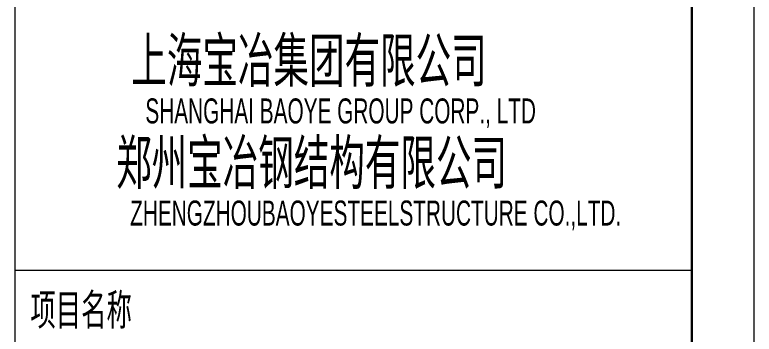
# Model space of a CAD drawing. Header units: millimetres. Extents: x 60 to 14975, y 125 to 10625.
# Drawn here: x 13497 to 14975, y 4145 to 4784 of the extents above; entities that cross this region are included whole.
import ezdxf

# ---------------------------------------------------------------- set-up
doc = ezdxf.new("R2010")
doc.units = ezdxf.units.MM
doc.linetypes.add('XKITLINE00', pattern=[0])
doc.layers.add('DrawingSheet', color=5, linetype='Continuous', lineweight=0)
doc.layers.add('OtherObjectType', color=1, linetype='Continuous', lineweight=0)
doc.styles.add('$TD_AUDIT_GENERATED_(1C8)', font='ARIAL.TTF')

# ---------------------------------------------------------------- blocks, each defined once
blk = doc.blocks.new('*A3')
at = {"layer": 'DrawingSheet', "color": 5, "linetype": 'XKITLINE00', "lineweight": 0}
blk.add_line((14975, 125), (14975, 10625), dxfattribs=at)
blk = doc.blocks.new('*A5')
at = {"layer": 'OtherObjectType', "color": 7, "linetype": 'XKITLINE00', "lineweight": 0}
for p, q in [((14975, 125), (14975, 10625)), ((13497.5, 10507.4), (13497.5, 240)), ((14849.2, 10507.4), (14849.2, 240)), ((14850.8, 10508.7), (14850.8, 241.3)), ((13497.5, 4273.4), (14849.2, 4273.4)), ((14974.8, 4231.1), (14974.8, 4231.1))]:
    blk.add_line(p, q, dxfattribs=at)
at = {"layer": 'OtherObjectType', "color": 7, "style": '$TD_AUDIT_GENERATED_(1C8)', "width": 0.595}
for s, height, p in [('\\M+5C9CF\\M+5BAA3\\M+5B1A6\\M+5D2B1\\M+5BCAF\\M+5CDC5\\M+5D3D0\\M+5CFDE\\M+5B9AB\\M+5CBBE', 87.5, (13730.4, 4649.3)), ('SHANGHAI BAOYE GROUP CORP., LTD', 50, (13758.4, 4566.6)), ('\\M+5D6A3\\M+5D6DD\\M+5B1A6\\M+5D2B1\\M+5B8D6\\M+5BDE1\\M+5B9B9\\M+5D3D0\\M+5CFDE\\M+5B9AB\\M+5CBBE', 87.5, (13700, 4445.2)), ('ZHENGZHOUBAOYESTEELSTRUCTURE CO.,LTD.', 50, (13728, 4362.5)), ('\\M+5CFEE\\M+5C4BF\\M+5C3FB\\M+5B3C6', 62.5, (13528.6, 4163))]:
    blk.add_text(s, height=height, dxfattribs=at).set_placement(p)

msp = doc.modelspace()

# ---------------------------------------------------------------- block references
at = {"lineweight": 0}
for name in ['*A3', '*A5']:
    msp.add_blockref(name, (0, 0), dxfattribs=at)

doc.saveas('drawing.dxf')
